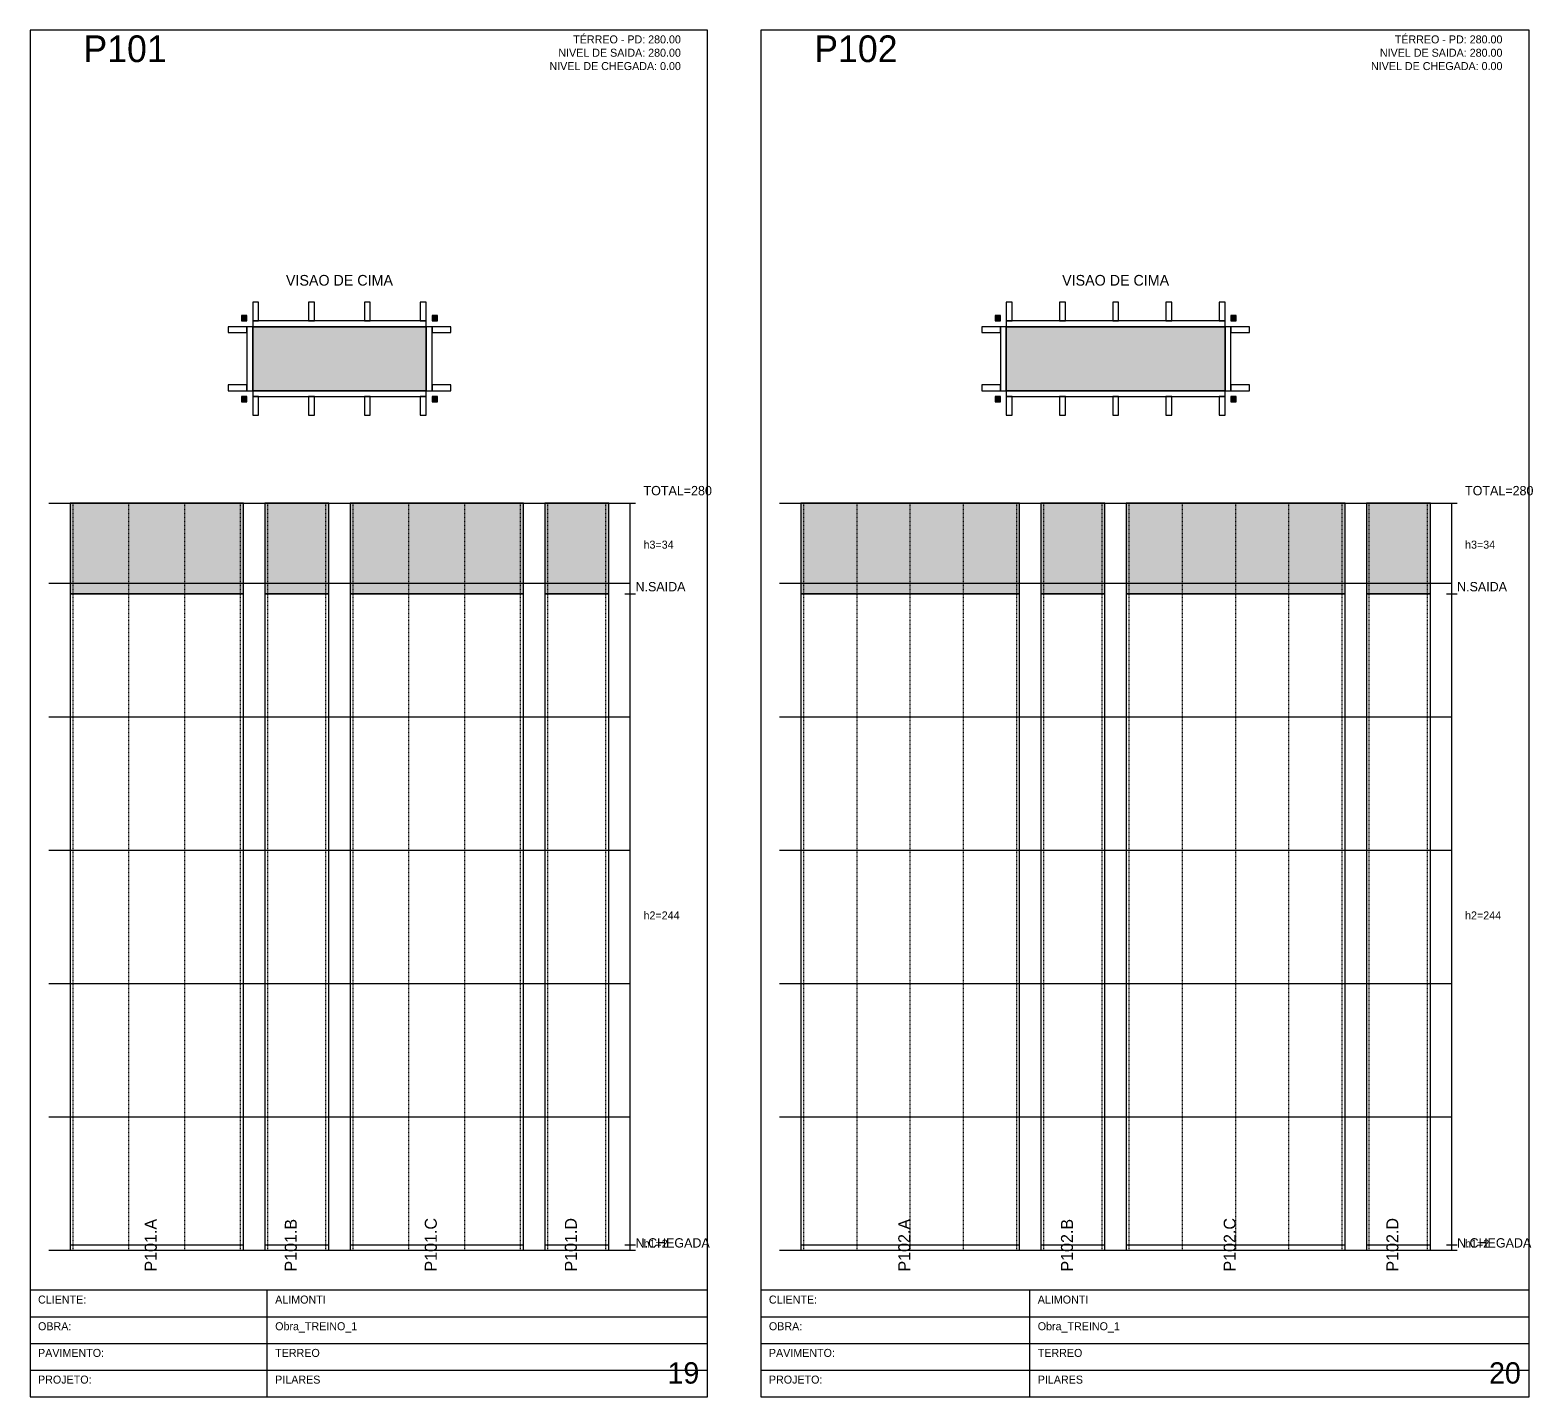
# Model space of a CAD drawing. Header units: metres. Extents: x 0 to 1466, y 0 to 2698.
# Drawn here: x 889 to 1452, y 1653 to 2166 of the extents above; entities that cross this region are included whole.
import ezdxf
from ezdxf.enums import TextEntityAlignment as Align

# ---------------------------------------------------------------- set-up
doc = ezdxf.new("R2010")
doc.units = ezdxf.units.M
doc.linetypes.add('DASHED', pattern=[0.5, 0.25, -0.25])
for name, color, linetype in [('BORDA_CELULA', 9, 'Continuous'), ('CARIMBO', 9, 'Continuous'), ('CHAPA', 1, 'Continuous'), ('CONCRETO', 4, 'Continuous'), ('COTA', 8, 'Continuous'), ('Hachura', 8, 'Continuous'), ('LABEL_ID', 3, 'Continuous'), ('Nivel', 2, 'Continuous'), ('NOMENCLATURA', 1, 'Continuous'), ('Paineis', 7, 'Continuous'), ('SARR_2.2x7', 82, 'Continuous'), ('Texto Secao', 2, 'Continuous'), ('TEXTO_GERAL', 2, 'Continuous')]:
    doc.layers.add(name, color=color, linetype=linetype)

msp = doc.modelspace()

# ---------------------------------------------------------------- hatches: boundary and pattern name
at = {"layer": 'CHAPA'}
for points in [[(968.3, 2056.6), (970.3, 2056.6), (970.3, 2058.6), (968.3, 2058.6)], [(1039.7, 2056.6), (1041.7, 2056.6), (1041.7, 2058.6), (1039.7, 2058.6)], [(1250.8, 2056.6), (1252.8, 2056.6), (1252.8, 2058.6), (1250.8, 2058.6)], [(1339.2, 2056.6), (1341.2, 2056.6), (1341.2, 2058.6), (1339.2, 2058.6)], [(968.3, 2026.2), (970.3, 2026.2), (970.3, 2028.2), (968.3, 2028.2)], [(1039.7, 2026.2), (1041.7, 2026.2), (1041.7, 2028.2), (1039.7, 2028.2)], [(1250.8, 2026.2), (1252.8, 2026.2), (1252.8, 2028.2), (1250.8, 2028.2)], [(1339.2, 2026.2), (1341.2, 2026.2), (1341.2, 2028.2), (1339.2, 2028.2)]]:
    msp.add_hatch(color=1, dxfattribs=at).paths.add_polyline_path(points)
at = {"layer": 'Hachura'}
for color, points in [(253, [(972.5, 2030.4), (1037.5, 2030.4), (1037.5, 2054.4), (972.5, 2054.4)]), (253, [(1255, 2030.4), (1337, 2030.4), (1337, 2054.4), (1255, 2054.4)]), (6, [(904, 1954.2), (969, 1954.2), (969, 1988.2), (904, 1988.2)]), (6, [(977, 1954.2), (1001, 1954.2), (1001, 1988.2), (977, 1988.2)]), (6, [(1009, 1954.2), (1074, 1954.2), (1074, 1988.2), (1009, 1988.2)]), (6, [(1082, 1954.2), (1106, 1954.2), (1106, 1988.2), (1082, 1988.2)]), (6, [(1178, 1954.2), (1260, 1954.2), (1260, 1988.2), (1178, 1988.2)]), (6, [(1268, 1954.2), (1292, 1954.2), (1292, 1988.2), (1268, 1988.2)]), (6, [(1300, 1954.2), (1382, 1954.2), (1382, 1988.2), (1300, 1988.2)]), (6, [(1390, 1954.2), (1414, 1954.2), (1414, 1988.2), (1390, 1988.2)])]:
    msp.add_hatch(color=color, dxfattribs=at).paths.add_polyline_path(points)

# ---------------------------------------------------------------- linework, layer by layer
at = {"layer": 'BORDA_CELULA', "color": 9}
for points in [[(889, 1653.2), (1143, 1653.2), (1143, 2165.6), (889, 2165.6)], [(1163, 1653.2), (1451, 1653.2), (1451, 2165.6), (1163, 2165.6)]]:
    msp.add_lwpolyline(points, close=True, dxfattribs=at)
at = {"layer": 'CARIMBO', "color": 9}
for p, q in [((977.9, 1653.2), (977.9, 1693.2)), ((1263.8, 1653.2), (1263.8, 1693.2)), ((889, 1683.2), (1143, 1683.2)), ((1163, 1683.2), (1451, 1683.2)), ((889, 1673.2), (1143, 1673.2)), ((1163, 1673.2), (1451, 1673.2)), ((889, 1663.2), (1143, 1663.2)), ((1163, 1663.2), (1451, 1663.2))]:
    msp.add_line(p, q, dxfattribs=at)
for points in [[(889, 1653.2), (1143, 1653.2), (1143, 1693.2), (889, 1693.2)], [(1163, 1653.2), (1451, 1653.2), (1451, 1693.2), (1163, 1693.2)]]:
    msp.add_lwpolyline(points, close=True, dxfattribs=at)
at = {"layer": 'CHAPA', "color": 1}
for points in [[(968.3, 2056.6), (970.3, 2056.6), (970.3, 2058.6), (968.3, 2058.6)], [(1039.7, 2056.6), (1041.7, 2056.6), (1041.7, 2058.6), (1039.7, 2058.6)], [(1250.8, 2056.6), (1252.8, 2056.6), (1252.8, 2058.6), (1250.8, 2058.6)], [(1339.2, 2056.6), (1341.2, 2056.6), (1341.2, 2058.6), (1339.2, 2058.6)], [(968.3, 2026.2), (970.3, 2026.2), (970.3, 2028.2), (968.3, 2028.2)], [(1039.7, 2026.2), (1041.7, 2026.2), (1041.7, 2028.2), (1039.7, 2028.2)], [(1250.8, 2026.2), (1252.8, 2026.2), (1252.8, 2028.2), (1250.8, 2028.2)], [(1339.2, 2026.2), (1341.2, 2026.2), (1341.2, 2028.2), (1339.2, 2028.2)]]:
    msp.add_lwpolyline(points, close=True, dxfattribs=at)
at = {"layer": 'CONCRETO', "color": 4}
for points in [[(972.5, 2030.4), (1037.5, 2030.4), (1037.5, 2054.4), (972.5, 2054.4)], [(1255, 2030.4), (1337, 2030.4), (1337, 2054.4), (1255, 2054.4)]]:
    msp.add_lwpolyline(points, close=True, dxfattribs=at)
at = {"layer": 'COTA', "color": 8}
for p, q in [((1112, 1988.2), (1116, 1988.2)), ((1114, 1708.2), (1114, 1988.2)), ((1420, 1988.2), (1424, 1988.2)), ((1422, 1708.2), (1422, 1988.2)), ((1112, 1954.2), (1116, 1954.2)), ((1112, 1954.2), (1116, 1954.2)), ((1420, 1954.2), (1424, 1954.2)), ((1420, 1954.2), (1424, 1954.2)), ((1112, 1710.2), (1116, 1710.2)), ((1112, 1710.2), (1116, 1710.2)), ((1112, 1708.2), (1116, 1708.2)), ((1420, 1710.2), (1424, 1710.2)), ((1420, 1710.2), (1424, 1710.2)), ((1420, 1708.2), (1424, 1708.2))]:
    msp.add_line(p, q, dxfattribs=at)
at = {"layer": 'Nivel', "color": 2}
for p, q in [((896, 1988.2), (1114, 1988.2)), ((1170, 1988.2), (1422, 1988.2)), ((896, 1958.2), (1114, 1958.2)), ((1170, 1958.2), (1422, 1958.2)), ((896, 1908.2), (1114, 1908.2)), ((1170, 1908.2), (1422, 1908.2)), ((896, 1858.2), (1114, 1858.2)), ((1170, 1858.2), (1422, 1858.2)), ((896, 1808.2), (1114, 1808.2)), ((1170, 1808.2), (1422, 1808.2)), ((896, 1758.2), (1114, 1758.2)), ((1170, 1758.2), (1422, 1758.2)), ((896, 1708.2), (1114, 1708.2)), ((1170, 1708.2), (1422, 1708.2))]:
    msp.add_line(p, q, dxfattribs=at)
at = {"layer": 'Paineis', "color": 7}
for p, q in [((904, 1710.2), (969, 1710.2)), ((977, 1710.2), (1001, 1710.2)), ((1009, 1710.2), (1074, 1710.2)), ((1082, 1710.2), (1106, 1710.2)), ((1178, 1710.2), (1260, 1710.2)), ((1268, 1710.2), (1292, 1710.2)), ((1300, 1710.2), (1382, 1710.2)), ((1390, 1710.2), (1414, 1710.2))]:
    msp.add_line(p, q, dxfattribs=at)
for points in [[(972.5, 2054.4), (1037.5, 2054.4), (1037.5, 2056.6), (972.5, 2056.6)], [(1255, 2054.4), (1337, 2054.4), (1337, 2056.6), (1255, 2056.6)], [(970.3, 2030.4), (972.5, 2030.4), (972.5, 2054.4), (970.3, 2054.4)], [(1037.5, 2030.4), (1039.7, 2030.4), (1039.7, 2054.4), (1037.5, 2054.4)], [(1252.8, 2030.4), (1255, 2030.4), (1255, 2054.4), (1252.8, 2054.4)], [(1337, 2030.4), (1339.2, 2030.4), (1339.2, 2054.4), (1337, 2054.4)], [(972.5, 2028.2), (1037.5, 2028.2), (1037.5, 2030.4), (972.5, 2030.4)], [(1255, 2028.2), (1337, 2028.2), (1337, 2030.4), (1255, 2030.4)], [(904, 1708.2), (969, 1708.2), (969, 1954.2), (904, 1954.2)], [(977, 1708.2), (1001, 1708.2), (1001, 1954.2), (977, 1954.2)], [(1009, 1708.2), (1074, 1708.2), (1074, 1954.2), (1009, 1954.2)], [(1082, 1708.2), (1106, 1708.2), (1106, 1954.2), (1082, 1954.2)], [(1178, 1708.2), (1260, 1708.2), (1260, 1954.2), (1178, 1954.2)], [(1268, 1708.2), (1292, 1708.2), (1292, 1954.2), (1268, 1954.2)], [(1300, 1708.2), (1382, 1708.2), (1382, 1954.2), (1300, 1954.2)], [(1390, 1708.2), (1414, 1708.2), (1414, 1954.2), (1390, 1954.2)]]:
    msp.add_lwpolyline(points, close=True, dxfattribs=at)
at = {"layer": 'Paineis', "color": 6}
for points in [[(904, 1954.2), (969, 1954.2), (969, 1988.2), (904, 1988.2)], [(977, 1954.2), (1001, 1954.2), (1001, 1988.2), (977, 1988.2)], [(1009, 1954.2), (1074, 1954.2), (1074, 1988.2), (1009, 1988.2)], [(1082, 1954.2), (1106, 1954.2), (1106, 1988.2), (1082, 1988.2)], [(1178, 1954.2), (1260, 1954.2), (1260, 1988.2), (1178, 1988.2)], [(1268, 1954.2), (1292, 1954.2), (1292, 1988.2), (1268, 1988.2)], [(1300, 1954.2), (1382, 1954.2), (1382, 1988.2), (1300, 1988.2)], [(1390, 1954.2), (1414, 1954.2), (1414, 1988.2), (1390, 1988.2)]]:
    msp.add_lwpolyline(points, close=True, dxfattribs=at)
at = {"layer": 'SARR_2.2x7', "color": 82, "linetype": 'DASHED'}
for p, q in [((905.1, 1708.2), (905.1, 1988.2)), ((926.03, 1708.2), (926.03, 1988.2)), ((946.97, 1708.2), (946.97, 1988.2)), ((967.9, 1708.2), (967.9, 1988.2)), ((978.1, 1708.2), (978.1, 1988.2)), ((999.9, 1708.2), (999.9, 1988.2)), ((1010.1, 1708.2), (1010.1, 1988.2)), ((1031.03, 1708.2), (1031.03, 1988.2)), ((1051.97, 1708.2), (1051.97, 1988.2)), ((1072.9, 1708.2), (1072.9, 1988.2)), ((1083.1, 1708.2), (1083.1, 1988.2)), ((1104.9, 1708.2), (1104.9, 1988.2)), ((1179.1, 1708.2), (1179.1, 1988.2)), ((1199.05, 1708.2), (1199.05, 1988.2)), ((1219, 1708.2), (1219, 1988.2)), ((1238.95, 1708.2), (1238.95, 1988.2)), ((1258.9, 1708.2), (1258.9, 1988.2)), ((1269.1, 1708.2), (1269.1, 1988.2)), ((1290.9, 1708.2), (1290.9, 1988.2)), ((1301.1, 1708.2), (1301.1, 1988.2)), ((1321.05, 1708.2), (1321.05, 1988.2)), ((1341, 1708.2), (1341, 1988.2)), ((1360.95, 1708.2), (1360.95, 1988.2)), ((1380.9, 1708.2), (1380.9, 1988.2)), ((1391.1, 1708.2), (1391.1, 1988.2)), ((1412.9, 1708.2), (1412.9, 1988.2))]:
    msp.add_line(p, q, dxfattribs=at)
at = {"layer": 'SARR_2.2x7', "color": 82}
for points in [[(972.5, 2056.6), (974.7, 2056.6), (974.7, 2063.6), (972.5, 2063.6)], [(993.43, 2056.6), (995.63, 2056.6), (995.63, 2063.6), (993.43, 2063.6)], [(1014.37, 2056.6), (1016.57, 2056.6), (1016.57, 2063.6), (1014.37, 2063.6)], [(1035.3, 2056.6), (1037.5, 2056.6), (1037.5, 2063.6), (1035.3, 2063.6)], [(1255, 2056.6), (1257.2, 2056.6), (1257.2, 2063.6), (1255, 2063.6)], [(1274.95, 2056.6), (1277.15, 2056.6), (1277.15, 2063.6), (1274.95, 2063.6)], [(1294.9, 2056.6), (1297.1, 2056.6), (1297.1, 2063.6), (1294.9, 2063.6)], [(1314.85, 2056.6), (1317.05, 2056.6), (1317.05, 2063.6), (1314.85, 2063.6)], [(1334.8, 2056.6), (1337, 2056.6), (1337, 2063.6), (1334.8, 2063.6)], [(963.3, 2052.2), (970.3, 2052.2), (970.3, 2054.4), (963.3, 2054.4)], [(1039.7, 2052.2), (1046.7, 2052.2), (1046.7, 2054.4), (1039.7, 2054.4)], [(1245.8, 2052.2), (1252.8, 2052.2), (1252.8, 2054.4), (1245.8, 2054.4)], [(1339.2, 2052.2), (1346.2, 2052.2), (1346.2, 2054.4), (1339.2, 2054.4)], [(963.3, 2030.4), (970.3, 2030.4), (970.3, 2032.6), (963.3, 2032.6)], [(1039.7, 2030.4), (1046.7, 2030.4), (1046.7, 2032.6), (1039.7, 2032.6)], [(1245.8, 2030.4), (1252.8, 2030.4), (1252.8, 2032.6), (1245.8, 2032.6)], [(1339.2, 2030.4), (1346.2, 2030.4), (1346.2, 2032.6), (1339.2, 2032.6)], [(972.5, 2021.2), (974.7, 2021.2), (974.7, 2028.2), (972.5, 2028.2)], [(993.43, 2021.2), (995.63, 2021.2), (995.63, 2028.2), (993.43, 2028.2)], [(1014.37, 2021.2), (1016.57, 2021.2), (1016.57, 2028.2), (1014.37, 2028.2)], [(1035.3, 2021.2), (1037.5, 2021.2), (1037.5, 2028.2), (1035.3, 2028.2)], [(1255, 2021.2), (1257.2, 2021.2), (1257.2, 2028.2), (1255, 2028.2)], [(1274.95, 2021.2), (1277.15, 2021.2), (1277.15, 2028.2), (1274.95, 2028.2)], [(1294.9, 2021.2), (1297.1, 2021.2), (1297.1, 2028.2), (1294.9, 2028.2)], [(1314.85, 2021.2), (1317.05, 2021.2), (1317.05, 2028.2), (1314.85, 2028.2)], [(1334.8, 2021.2), (1337, 2021.2), (1337, 2028.2), (1334.8, 2028.2)]]:
    msp.add_lwpolyline(points, close=True, dxfattribs=at)

# ---------------------------------------------------------------- texts
at = {"layer": 'CARIMBO', "color": 9}
for s, p in [('CLIENTE:', (892, 1688.2)), ('CLIENTE:', (1166, 1688.2)), ('OBRA:', (892, 1678.2)), ('OBRA:', (1166, 1678.2)), ('PAVIMENTO:', (892, 1668.2)), ('PAVIMENTO:', (1166, 1668.2)), ('PROJETO:', (892, 1658.2)), ('PROJETO:', (1166, 1658.2))]:
    msp.add_text(s, height=3, dxfattribs=at).set_placement(p)
at = {"layer": 'COTA', "color": 8}
for s, height, p in [('TOTAL=280', 3.5, (1119, 1991.2)), ('TOTAL=280', 3.5, (1427, 1991.2)), ('h3=34', 3, (1119, 1971.2)), ('h3=34', 3, (1427, 1971.2)), ('h2=244', 3, (1119, 1832.2)), ('h2=244', 3, (1427, 1832.2)), ('h1=2', 3, (1119, 1709.2)), ('h1=2', 3, (1427, 1709.2))]:
    msp.add_text(s, height=height, dxfattribs=at).set_placement(p)
at = {"layer": 'LABEL_ID', "color": 3}
for s, p in [('19', (1128, 1658.2)), ('20', (1436, 1658.2))]:
    msp.add_text(s, height=8, dxfattribs=at).set_placement(p)
at = {"layer": 'Nivel', "color": 2}
for s, p in [('N.SAIDA', (1116, 1955.2)), ('N.SAIDA', (1424, 1955.2)), ('N.CHEGADA', (1116, 1709.2)), ('N.CHEGADA', (1424, 1709.2))]:
    msp.add_text(s, height=3.5, dxfattribs=at).set_placement(p)
at = {"layer": 'NOMENCLATURA', "color": 1}
for s, p in [('P101', (909, 2153.6)), ('P102', (1183, 2153.6))]:
    msp.add_text(s, height=10, dxfattribs=at).set_placement(p)
at = {"layer": 'Texto Secao', "color": 2}
for p in [(1005, 2068.6), (1296, 2068.6)]:
    msp.add_text('VISAO DE CIMA', height=4, dxfattribs=at).set_placement(p, align=Align.BOTTOM_CENTER)
for s, p in [('P101.A', (936.5, 1700.2)), ('P101.B', (989, 1700.2)), ('P101.C', (1041.5, 1700.2)), ('P101.D', (1094, 1700.2)), ('P102.A', (1219, 1700.2)), ('P102.B', (1280, 1700.2)), ('P102.C', (1341, 1700.2)), ('P102.D', (1402, 1700.2))]:
    msp.add_text(s, height=4.5, rotation=90, dxfattribs=at).set_placement(p)
at = {"layer": 'TEXTO_GERAL', "color": 2}
for s, p in [('TÉRREO - PD: 280.00', (1133, 2160.6)), ('TÉRREO - PD: 280.00', (1441, 2160.6)), ('NIVEL DE SAIDA: 280.00', (1133, 2155.6)), ('NIVEL DE SAIDA: 280.00', (1441, 2155.6)), ('NIVEL DE CHEGADA: 0.00', (1133, 2150.6)), ('NIVEL DE CHEGADA: 0.00', (1441, 2150.6))]:
    msp.add_text(s, height=3, dxfattribs=at).set_placement(p, align=Align.RIGHT)
for s, p in [('ALIMONTI', (980.9, 1688.2)), ('ALIMONTI', (1266.8, 1688.2)), ('Obra_TREINO_1', (980.9, 1678.2)), ('Obra_TREINO_1', (1266.8, 1678.2)), ('TERREO', (980.9, 1668.2)), ('TERREO', (1266.8, 1668.2)), ('PILARES', (980.9, 1658.2)), ('PILARES', (1266.8, 1658.2))]:
    msp.add_text(s, height=3, dxfattribs=at).set_placement(p)

doc.saveas('drawing.dxf')
